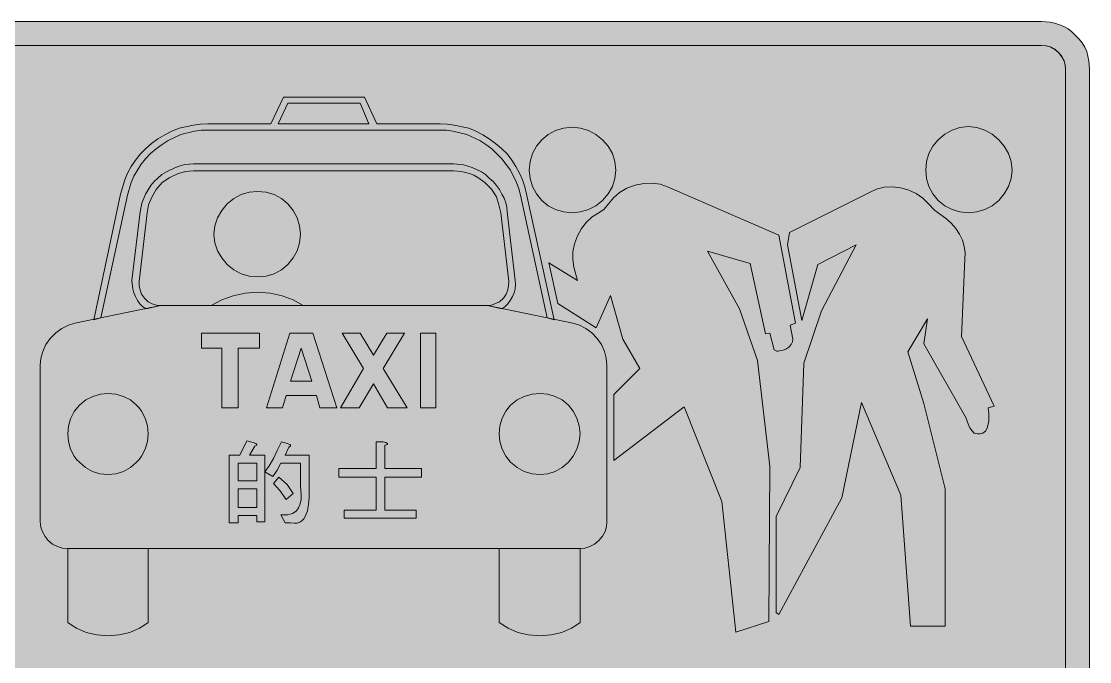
# Model space of a CAD drawing. Header units: metres. Extents: x 94 to 476, y 5 to 264.
# Drawn here: x 259.8 to 475.6, y 134.3 to 263.7 of the extents above; entities that cross this region are included whole.
import ezdxf

# ---------------------------------------------------------------- set-up
doc = ezdxf.new("R2010")
doc.units = ezdxf.units.M
for name, color, linetype, true_color in [('FILL_BLACK_000000', 7, 'Continuous', 0x000000), ('FILL_RED_FF0000', 7, 'Continuous', 0xff0000), ('FILL_WHITE_FFFFFF', 7, 'Continuous', 0xffffff)]:
    doc.layers.add(name, color=color, linetype=linetype, true_color=true_color)

msp = doc.modelspace()

# ---------------------------------------------------------------- hatches: boundary and pattern name
at = {"layer": 'FILL_BLACK_000000', "true_color": 0x000000}
h = msp.add_hatch(color=7, dxfattribs=at)
h.dxf.hatch_style = 1
h.paths.add_polyline_path([(468.56, 263.32), (469.5, 262.98), (470.41, 262.64), (471.25, 262.17), (472.03, 261.56), (472.74, 260.82), (473.49, 260.11), (474.11, 259.33), (474.64, 258.49), (475.08, 257.58), (475.48, 255.71), (475.62, 253.98), (475.62, 14.58), (475.48, 12.85), (475.08, 10.98), (474.64, 10.07), (474.11, 9.22), (473.49, 8.45), (472.74, 7.74), (472.03, 7), (471.25, 6.39), (470.41, 5.92), (469.5, 5.58), (468.56, 5.24), (467.63, 5.02), (465.9, 4.86), (103.92, 4.86), (102.19, 5.02), (101.26, 5.24), (100.32, 5.58), (99.41, 5.92), (98.56, 6.39), (97.79, 7), (97.08, 7.74), (96.33, 8.45), (95.71, 9.22), (95.18, 10.07), (94.74, 10.98), (94.33, 12.85), (94.2, 14.58), (94.2, 253.98), (94.33, 255.71), (94.74, 257.58), (95.18, 258.49), (95.71, 259.33), (96.33, 260.11), (97.08, 260.82), (97.79, 261.56), (98.56, 262.17), (99.41, 262.64), (100.32, 262.98), (101.26, 263.32), (102.19, 263.54), (103.92, 263.7), (465.9, 263.7), (467.63, 263.54), (468.56, 263.32)])
h.paths.add_polyline_path([(103.02, 258.73), (102.12, 258.48), (101.24, 258.07), (100.83, 257.77), (100.5, 257.4), (99.82, 256.59), (99.42, 255.78), (99.1, 254.81), (99.06, 253.98), (99.06, 14.58), (99.13, 13.74), (99.37, 12.87), (99.82, 12), (100.5, 11.16), (101.24, 10.48), (102.07, 10.03), (102.98, 9.79), (103.92, 9.72), (465.9, 9.72), (466.76, 9.79), (467.68, 10.03), (468.56, 10.48), (469.32, 11.16), (470, 12), (470.44, 12.87), (470.69, 13.74), (470.76, 14.58), (470.76, 253.98), (470.66, 254.96), (470.38, 255.88), (469.93, 256.7), (469.34, 257.42), (468.62, 258.01), (467.8, 258.46), (466.88, 258.74), (465.9, 258.84), (103.92, 258.84), (103.02, 258.73)], flags=16)
h = msp.add_hatch(color=7, dxfattribs=at)
h.dxf.hatch_style = 1
h.paths.add_polyline_path([(344.4, 243), (345.78, 242.94), (347.21, 242.75), (350.16, 242.1), (351.61, 241.5), (353, 240.77), (354.31, 239.95), (355.56, 239.04), (356.81, 238.03), (357.9, 236.9), (358.85, 235.67), (359.7, 234.36), (360.44, 233.01), (361.05, 231.64), (361.52, 230.23), (361.86, 228.78), (367.44, 203.4), (366, 203.76), (360.6, 228.6), (360.27, 229.84), (359.81, 231.12), (358.62, 233.64), (356.87, 235.93), (354.84, 237.96), (353.62, 238.84), (352.39, 239.6), (349.8, 240.84), (346.97, 241.49), (345.65, 241.68), (344.4, 241.74), (297.42, 241.74), (296.07, 241.68), (294.72, 241.49), (292.02, 240.84), (289.43, 239.6), (288.2, 238.84), (286.98, 237.96), (285.83, 236.98), (284.82, 235.93), (283.94, 234.82), (283.2, 233.64), (282.49, 232.4), (281.94, 231.12), (281.22, 228.6), (275.82, 203.76), (274.38, 203.4), (279.78, 228.78), (280.66, 231.64), (281.22, 233.01), (281.94, 234.36), (282.81, 235.67), (283.81, 236.9), (284.9, 238.03), (286.08, 239.04), (287.36, 239.95), (288.74, 240.77), (290.18, 241.5), (291.66, 242.1), (294.54, 242.75), (295.96, 242.94), (297.42, 243), (310.2, 243), (312.72, 248.4), (329.1, 248.4), (331.62, 243), (344.4, 243)])
h.paths.add_polyline_path([(313.62, 247.14), (311.64, 243), (330, 243), (328.2, 247.14), (313.62, 247.14)], flags=16)
h = msp.add_hatch(color=7, dxfattribs=at)
h.dxf.hatch_style = 1
h.paths.add_polyline_path([(362.57, 235.36), (363.05, 236.97), (363.84, 238.45), (364.92, 239.76), (366.23, 240.84), (367.71, 241.63), (369.32, 242.11), (371.04, 242.28), (372.76, 242.11), (374.37, 241.63), (375.85, 240.84), (377.16, 239.76), (378.34, 238.45), (379.19, 236.97), (379.69, 235.36), (379.86, 233.64), (379.69, 231.92), (379.19, 230.31), (378.34, 228.83), (377.16, 227.52), (375.85, 226.44), (374.37, 225.65), (372.76, 225.17), (371.04, 225), (369.32, 225.17), (367.71, 225.65), (366.23, 226.44), (364.92, 227.52), (363.84, 228.83), (363.05, 230.31), (362.57, 231.92), (362.4, 233.64), (362.57, 235.36)])
h = msp.add_hatch(color=7, dxfattribs=at)
h.dxf.hatch_style = 1
h.paths.add_polyline_path([(442.67, 235.36), (443.15, 236.97), (443.94, 238.45), (445.02, 239.76), (446.33, 240.87), (447.81, 241.72), (449.42, 242.27), (451.14, 242.46), (452.86, 242.27), (454.47, 241.72), (455.95, 240.87), (457.26, 239.76), (458.37, 238.45), (459.22, 236.97), (459.77, 235.36), (459.96, 233.64), (459.77, 231.92), (459.22, 230.31), (458.37, 228.83), (457.26, 227.52), (455.95, 226.44), (454.47, 225.65), (452.86, 225.17), (451.14, 225), (449.42, 225.17), (447.81, 225.65), (446.33, 226.44), (445.02, 227.52), (443.94, 228.83), (443.15, 230.31), (442.67, 231.92), (442.5, 233.64), (442.67, 235.36)])
h = msp.add_hatch(color=7, dxfattribs=at)
h.dxf.hatch_style = 1
h.paths.add_polyline_path([(292.92, 233.32), (291.32, 232.9), (289.76, 232.17), (288.24, 231.12), (287.03, 229.71), (286.1, 228.19), (285.48, 226.61), (285.18, 225), (283.56, 211.14), (283.58, 210.24), (283.74, 209.34), (284.05, 208.53), (284.64, 207.72), (285.37, 207.04), (286.19, 206.59), (287.04, 206.35), (287.88, 206.28), (285, 205.56), (284.33, 206.03), (283.72, 206.62), (283.2, 207.31), (282.84, 208.08), (282.5, 208.81), (282.28, 209.63), (282.12, 211.32), (283.74, 225.18), (284.1, 226.98), (284.82, 228.78), (285.94, 230.53), (286.59, 231.31), (287.34, 232.02), (288.18, 232.74), (289.07, 233.3), (290.94, 234.18), (291.88, 234.52), (292.81, 234.74), (294.54, 234.9), (347.1, 234.9), (349.08, 234.72), (350.88, 234.18), (352.73, 233.3), (353.56, 232.74), (354.3, 232.02), (355.07, 231.31), (355.76, 230.53), (356.35, 229.69), (356.82, 228.78), (357.29, 227.94), (357.63, 227.05), (357.83, 226.12), (357.9, 225.18), (359.52, 211.32), (359.59, 210.48), (359.52, 209.63), (359.32, 208.81), (358.98, 208.08), (358.54, 207.31), (358.03, 206.62), (357.46, 206.03), (356.82, 205.56), (353.94, 206.28), (354.75, 206.32), (355.56, 206.64), (356.37, 207.04), (357.18, 207.72), (357.73, 208.56), (358.06, 209.43), (358.22, 210.3), (358.26, 211.14), (356.64, 225), (356.26, 226.62), (355.74, 228.24), (354.77, 229.75), (353.4, 231.12), (352.01, 232.15), (351.22, 232.59), (350.34, 232.92), (348.72, 233.32), (347.1, 233.46), (294.54, 233.46), (292.92, 233.32)])
h = msp.add_hatch(color=7, dxfattribs=at)
h.dxf.hatch_style = 1
h.paths.add_polyline_path([(416.22, 202.68), (415.14, 202.32), (415.68, 199.44), (415.57, 198.9), (415.32, 198.36), (414.85, 197.84), (414.24, 197.46), (413.68, 197.21), (412.98, 197.1), (412.71, 197.03), (412.44, 197.05), (411.9, 197.28), (411, 200.7), (410.1, 200.52), (407.04, 214.74), (398.4, 217.26), (404.88, 205.56), (408.48, 195.12), (411, 173.7), (410.82, 142.38), (404.16, 140.22), (401.28, 166.68), (393.72, 185.76), (379.5, 174.96), (379.5, 188.28), (384.72, 193.5), (381.3, 199.44), (378.78, 208.26), (375.9, 201.78), (368.16, 206.64), (366.36, 214.92), (372.12, 211.32), (371.4, 214.02), (371.21, 215.54), (371.22, 217.1), (371.5, 218.7), (372.12, 220.32), (372.92, 221.84), (373.94, 223.13), (375.13, 224.19), (376.44, 225), (377.5, 225.76), (378.42, 226.8), (379.39, 228), (380.65, 229.09), (382.14, 229.99), (383.82, 230.58), (385.57, 230.95), (387.26, 231.01), (388.86, 230.76), (390.3, 230.22), (412.8, 220.5), (416.22, 202.68)])
h = msp.add_hatch(color=7, dxfattribs=at)
h.dxf.hatch_style = 1
h.paths.add_polyline_path([(298.87, 222.4), (299.42, 224.01), (300.27, 225.49), (301.38, 226.8), (302.69, 227.88), (304.17, 228.67), (305.78, 229.15), (307.5, 229.32), (309.22, 229.15), (310.83, 228.67), (312.31, 227.88), (313.62, 226.8), (314.7, 225.49), (315.49, 224.01), (315.97, 222.4), (316.14, 220.68), (315.97, 218.96), (315.49, 217.35), (314.7, 215.87), (313.62, 214.56), (312.31, 213.48), (310.83, 212.69), (309.22, 212.21), (307.5, 212.04), (305.78, 212.21), (304.17, 212.69), (302.69, 213.48), (301.38, 214.56), (300.27, 215.87), (299.42, 217.35), (298.87, 218.96), (298.68, 220.68), (298.87, 222.4)])
h = msp.add_hatch(color=7, dxfattribs=at)
h.dxf.hatch_style = 1
h.paths.add_polyline_path([(444.25, 225.56), (445.74, 224.46), (446.78, 223.72), (447.74, 222.84), (448.6, 221.83), (449.34, 220.68), (449.91, 219.44), (450.29, 218.16), (450.45, 216.88), (450.42, 215.64), (449.7, 199.98), (456.36, 185.94), (455.1, 185.58), (455.28, 184.5), (455.28, 182.88), (454.92, 181.44), (454.56, 180.87), (454.07, 180.49), (453.5, 180.33), (452.94, 180.36), (452.27, 180.49), (451.86, 180.9), (451.43, 181.53), (451.14, 182.16), (450.6, 183.6), (442.14, 198.54), (442.86, 203.58), (438.9, 196.92), (442.14, 186.48), (446.46, 169.2), (446.46, 141.48), (439.44, 141.48), (437.46, 167.94), (429.54, 186.66), (425.58, 167.4), (412.8, 143.82), (412.26, 144.18), (412.26, 163.62), (417.12, 173.52), (417.84, 194.58), (421.44, 205.2), (428.46, 218.52), (420.72, 214.56), (417.48, 203.22), (414.6, 218.52), (414.96, 221.04), (431.16, 229.14), (432.57, 229.81), (434.11, 230.2), (435.74, 230.28), (437.46, 230.04), (439.12, 229.61), (440.59, 228.89), (441.89, 227.94), (443.04, 226.8), (444.25, 225.56)])
h = msp.add_hatch(color=7, dxfattribs=at)
h.dxf.hatch_style = 1
h.paths.add_polyline_path([(300.26, 207.39), (302.55, 208.24), (304.97, 208.79), (307.5, 208.98), (310.02, 208.79), (312.43, 208.24), (314.66, 207.39), (316.68, 206.28), (298.14, 206.28), (300.26, 207.39)])
h = msp.add_hatch(color=7, dxfattribs=at)
h.dxf.hatch_style = 1
h.paths.add_polyline_path([(285.36, 157.14), (285.36, 142.2), (284.52, 141.57), (283.61, 141.02), (281.65, 140.17), (279.51, 139.67), (277.26, 139.5), (275.01, 139.67), (272.87, 140.17), (270.91, 141.02), (270, 141.57), (269.16, 142.2), (269.16, 157.14), (285.36, 157.14)])
h = msp.add_hatch(color=7, dxfattribs=at)
h.dxf.hatch_style = 1
h.paths.add_polyline_path([(356.28, 157.14), (372.66, 157.14), (372.66, 142.2), (371.82, 141.57), (370.91, 141.02), (368.95, 140.17), (366.81, 139.67), (364.56, 139.5), (362.23, 139.67), (360.08, 140.17), (358.11, 141.02), (356.28, 142.2), (356.28, 157.14)])
at = {"layer": 'FILL_RED_FF0000', "true_color": 0xff0000}
h = msp.add_hatch(color=7, dxfattribs=at)
h.dxf.hatch_style = 1
h.paths.add_polyline_path([(266.07, 158.05), (265.2, 158.76), (264.57, 159.6), (264.05, 160.51), (263.71, 161.49), (263.58, 162.54), (263.58, 194.22), (263.71, 195.6), (264.1, 196.99), (264.72, 198.35), (265.56, 199.62), (266.7, 200.73), (267.94, 201.62), (269.26, 202.28), (270.6, 202.68), (287.88, 206.28), (353.94, 206.28), (371.22, 202.68), (372.56, 202.28), (373.85, 201.62), (375.04, 200.73), (376.08, 199.62), (377, 198.35), (377.61, 196.99), (377.95, 195.6), (378.06, 194.22), (378.06, 162.54), (377.98, 161.57), (377.72, 160.58), (377.22, 159.63), (376.44, 158.76), (375.57, 158.05), (374.62, 157.54), (373.63, 157.24), (372.66, 157.14), (269.16, 157.14), (268.09, 157.24), (267.04, 157.54), (266.07, 158.05)])
h.paths.add_polyline_path([(284.07, 184.92), (283.59, 185.55), (283.02, 186.12), (282.45, 186.69), (281.82, 187.17), (280.41, 187.9), (278.87, 188.32), (277.26, 188.46), (275.75, 188.32), (274.24, 187.9), (272.8, 187.17), (271.5, 186.12), (270.45, 184.81), (269.72, 183.37), (269.3, 181.87), (269.16, 180.36), (269.3, 178.75), (269.72, 177.21), (270.45, 175.8), (270.93, 175.17), (271.5, 174.6), (272.7, 173.52), (274.11, 172.73), (275.65, 172.25), (277.26, 172.08), (278.87, 172.25), (280.41, 172.73), (281.82, 173.52), (283.02, 174.6), (283.59, 175.17), (284.07, 175.8), (284.8, 177.21), (285.22, 178.75), (285.36, 180.36), (285.22, 181.97), (284.8, 183.51), (284.07, 184.92)], flags=16)
h.paths.add_polyline_path([(356.91, 177.21), (357.65, 175.8), (358.62, 174.6), (359.93, 173.52), (361.39, 172.73), (362.95, 172.25), (364.56, 172.08), (366.14, 172.25), (367.64, 172.73), (369.04, 173.52), (370.32, 174.6), (371.29, 175.8), (372.03, 177.21), (372.5, 178.75), (372.66, 180.36), (372.5, 181.97), (372.03, 183.51), (371.29, 184.92), (370.32, 186.12), (369.04, 187.17), (367.64, 187.9), (366.14, 188.32), (364.56, 188.46), (362.95, 188.32), (361.39, 187.9), (359.93, 187.17), (358.62, 186.12), (357.65, 184.92), (356.91, 183.51), (356.44, 181.97), (356.28, 180.36), (356.44, 178.75), (356.91, 177.21)], flags=16)
at = {"layer": 'FILL_WHITE_FFFFFF', "true_color": 0xffffff}
h = msp.add_hatch(color=7, dxfattribs=at)
h.dxf.hatch_style = 1
h.paths.add_polyline_path([(465.9, 258.84), (466.76, 258.77), (467.68, 258.52), (468.56, 258.08), (469.32, 257.4), (470, 256.56), (470.45, 255.69), (470.69, 254.82), (470.76, 253.98), (470.76, 14.58), (470.72, 13.75), (470.4, 12.78), (470, 11.97), (469.32, 11.16), (468.51, 10.48), (467.7, 10.08), (466.73, 9.83), (465.9, 9.72), (103.92, 9.72), (102.98, 9.79), (102.08, 10.03), (101.24, 10.48), (100.5, 11.16), (99.82, 12), (99.38, 12.87), (99.13, 13.74), (99.06, 14.58), (99.06, 253.98), (99.16, 254.96), (99.44, 255.88), (99.89, 256.7), (100.48, 257.42), (101.2, 258.01), (102.02, 258.46), (102.94, 258.74), (103.92, 258.84), (465.9, 258.84)])
h = msp.add_hatch(color=7, dxfattribs=at)
h.dxf.hatch_style = 1
h.paths.add_polyline_path([(303.54, 185.58), (300.3, 185.58), (300.3, 197.64), (296.16, 197.64), (296.16, 200.7), (307.86, 200.7), (307.86, 197.64), (303.54, 197.64), (303.54, 185.58)])
h = msp.add_hatch(color=7, dxfattribs=at)
h.dxf.hatch_style = 1
h.paths.add_polyline_path([(319.38, 188.1), (313.26, 188.1), (312.54, 185.58), (309.3, 185.58), (313.98, 200.7), (318.66, 200.7), (323.52, 185.58), (320.1, 185.58), (319.38, 188.1)])
h.paths.add_polyline_path([(314.16, 190.98), (318.48, 190.98), (316.32, 197.64), (314.16, 190.98)], flags=16)
h = msp.add_hatch(color=7, dxfattribs=at)
h.dxf.hatch_style = 1
h.paths.add_polyline_path([(328.2, 200.7), (330.9, 196.2), (333.6, 200.7), (337.2, 200.7), (332.88, 193.5), (337.74, 185.58), (333.78, 185.58), (330.9, 190.44), (328.02, 185.58), (324.24, 185.58), (328.92, 193.5), (324.6, 200.7), (328.2, 200.7)])
h = msp.add_hatch(color=7, dxfattribs=at)
h.dxf.hatch_style = 1
h.paths.add_polyline_path([(343.5, 200.7), (343.5, 185.58), (340.44, 185.58), (340.44, 200.7), (343.5, 200.7)])
h = msp.add_hatch(color=7, dxfattribs=at)
h.dxf.hatch_style = 1
h.paths.add_polyline_path([(307.32, 178.2), (307.32, 178.02), (306.96, 177.84), (305.88, 176.04), (308.94, 176.04), (308.94, 162.54), (307.32, 162.54), (307.32, 163.8), (303.54, 163.8), (303.54, 162.36), (301.74, 162.36), (301.74, 176.04), (303.9, 176.04), (305.34, 178.92), (306.6, 178.56), (307.14, 178.38), (307.32, 178.2)])
h.paths.add_polyline_path([(303.54, 174.42), (303.54, 170.82), (307.32, 170.82), (307.32, 174.42), (303.54, 174.42)], flags=16)
h.paths.add_polyline_path([(307.32, 169.2), (303.54, 169.2), (303.54, 165.42), (307.32, 165.42), (307.32, 169.2)], flags=16)
h = msp.add_hatch(color=7, dxfattribs=at)
h.dxf.hatch_style = 1
h.paths.add_polyline_path([(313.98, 178.2), (314.16, 178.02), (314.16, 177.84), (313.8, 177.66), (313.08, 176.04), (317.94, 176.04), (317.94, 169.74), (317.89, 167.42), (317.79, 166.08), (317.55, 164.77), (317.13, 163.63), (316.83, 163.15), (316.46, 162.76), (316.02, 162.47), (315.49, 162.3), (314.87, 162.26), (314.16, 162.36), (313.08, 162.36), (312.18, 163.98), (313.62, 163.98), (314.56, 164.22), (315.28, 164.7), (315.78, 165.36), (316.11, 166.16), (316.28, 167.05), (316.33, 167.98), (316.14, 169.74), (316.14, 174.42), (312.18, 174.42), (311.46, 172.98), (310.56, 171.72), (308.94, 172.62), (309.84, 173.88), (310.74, 175.32), (311.46, 176.94), (312.36, 178.74), (313.44, 178.38), (313.98, 178.2)])
h = msp.add_hatch(color=7, dxfattribs=at)
h.dxf.hatch_style = 1
h.paths.add_polyline_path([(333.42, 178.56), (333.78, 178.38), (333.78, 178.2), (333.24, 178.02), (333.24, 173.34), (340.62, 173.34), (340.62, 171.54), (333.24, 171.54), (333.24, 164.88), (339.54, 164.88), (339.54, 163.26), (324.96, 163.26), (324.96, 164.88), (331.44, 164.88), (331.44, 171.54), (323.88, 171.54), (323.88, 173.34), (331.44, 173.34), (331.44, 178.74), (332.88, 178.74), (333.42, 178.56)])
h = msp.add_hatch(color=7, dxfattribs=at)
h.dxf.hatch_style = 1
h.paths.add_polyline_path([(313.44, 170.1), (314.7, 168.3), (313.26, 167.04), (312, 168.84), (310.74, 170.28), (311.82, 171.54), (313.44, 170.1)])

# ---------------------------------------------------------------- linework, layer by layer
at = {"layer": 'FILL_BLACK_000000', "lineweight": 0, "true_color": 0x000000}
for points in [[(103.92, 263.7), (465.9, 263.7), (467.63, 263.54), (468.56, 263.32), (469.5, 262.98), (470.41, 262.64), (471.25, 262.17), (472.03, 261.56), (472.74, 260.82), (473.49, 260.11), (474.11, 259.33), (474.64, 258.49), (475.08, 257.58), (475.48, 255.71), (475.62, 253.98), (475.62, 14.58)], [(103.92, 9.72), (465.9, 9.72), (466.76, 9.79), (467.68, 10.03), (468.56, 10.48), (469.32, 11.16), (470, 12), (470.44, 12.87), (470.69, 13.74), (470.76, 14.58), (470.76, 253.98), (470.66, 254.96), (470.38, 255.88), (469.93, 256.7), (469.34, 257.42), (468.62, 258.01), (467.8, 258.46), (466.88, 258.74), (465.9, 258.84), (103.92, 258.84)]]:
    msp.add_lwpolyline(points, dxfattribs=at)
for points in [[(344.4, 243), (345.78, 242.94), (347.21, 242.75), (350.16, 242.1), (351.61, 241.5), (353, 240.77), (354.31, 239.95), (355.56, 239.04), (356.81, 238.03), (357.9, 236.9), (358.85, 235.67), (359.7, 234.36), (360.44, 233.01), (361.05, 231.64), (361.52, 230.23), (361.86, 228.78), (367.44, 203.4), (366, 203.76), (360.6, 228.6), (360.27, 229.84), (359.81, 231.12), (358.62, 233.64), (356.87, 235.93), (354.84, 237.96), (353.62, 238.84), (352.39, 239.6), (349.8, 240.84), (346.97, 241.49), (345.65, 241.68), (344.4, 241.74), (297.42, 241.74), (296.07, 241.68), (294.72, 241.49), (292.02, 240.84), (289.43, 239.6), (288.2, 238.84), (286.98, 237.96), (285.83, 236.98), (284.82, 235.93), (283.94, 234.82), (283.2, 233.64), (282.49, 232.4), (281.94, 231.12), (281.22, 228.6), (275.82, 203.76), (274.38, 203.4), (279.78, 228.78), (280.66, 231.64), (281.22, 233.01), (281.94, 234.36), (282.81, 235.67), (283.81, 236.9), (284.9, 238.03), (286.08, 239.04), (287.36, 239.95), (288.74, 240.77), (290.18, 241.5), (291.66, 242.1), (294.54, 242.75), (295.96, 242.94), (297.42, 243), (310.2, 243), (312.72, 248.4), (329.1, 248.4), (331.62, 243)], [(313.62, 247.14), (311.64, 243), (330, 243), (328.2, 247.14)], [(362.57, 235.36), (363.05, 236.97), (363.84, 238.45), (364.92, 239.76), (366.23, 240.84), (367.71, 241.63), (369.32, 242.11), (371.04, 242.28), (372.76, 242.11), (374.37, 241.63), (375.85, 240.84), (377.16, 239.76), (378.34, 238.45), (379.19, 236.97), (379.69, 235.36), (379.86, 233.64), (379.69, 231.92), (379.19, 230.31), (378.34, 228.83), (377.16, 227.52), (375.85, 226.44), (374.37, 225.65), (372.76, 225.17), (371.04, 225), (369.32, 225.17), (367.71, 225.65), (366.23, 226.44), (364.92, 227.52), (363.84, 228.83), (363.05, 230.31), (362.57, 231.92), (362.4, 233.64)], [(442.67, 235.36), (443.15, 236.97), (443.94, 238.45), (445.02, 239.76), (446.33, 240.87), (447.81, 241.72), (449.42, 242.27), (451.14, 242.46), (452.86, 242.27), (454.47, 241.72), (455.95, 240.87), (457.26, 239.76), (458.37, 238.45), (459.22, 236.97), (459.77, 235.36), (459.96, 233.64), (459.77, 231.92), (459.22, 230.31), (458.37, 228.83), (457.26, 227.52), (455.95, 226.44), (454.47, 225.65), (452.86, 225.17), (451.14, 225), (449.42, 225.17), (447.81, 225.65), (446.33, 226.44), (445.02, 227.52), (443.94, 228.83), (443.15, 230.31), (442.67, 231.92), (442.5, 233.64)], [(292.92, 233.32), (291.32, 232.9), (289.76, 232.17), (288.24, 231.12), (287.03, 229.71), (286.1, 228.19), (285.48, 226.61), (285.18, 225), (283.56, 211.14), (283.58, 210.24), (283.74, 209.34), (284.05, 208.53), (284.64, 207.72), (285.37, 207.04), (286.19, 206.59), (287.04, 206.35), (287.88, 206.28), (285, 205.56), (284.33, 206.03), (283.72, 206.62), (283.2, 207.31), (282.84, 208.08), (282.5, 208.81), (282.28, 209.63), (282.12, 211.32), (283.74, 225.18), (284.1, 226.98), (284.82, 228.78), (285.94, 230.53), (286.59, 231.31), (287.34, 232.02), (288.18, 232.74), (289.07, 233.3), (290.94, 234.18), (291.88, 234.52), (292.81, 234.74), (294.54, 234.9), (347.1, 234.9), (349.08, 234.72), (350.88, 234.18), (352.73, 233.3), (353.56, 232.74), (354.3, 232.02), (355.07, 231.31), (355.76, 230.53), (356.35, 229.69), (356.82, 228.78), (357.29, 227.94), (357.63, 227.05), (357.83, 226.12), (357.9, 225.18), (359.52, 211.32), (359.59, 210.48), (359.52, 209.63), (359.32, 208.81), (358.98, 208.08), (358.54, 207.31), (358.03, 206.62), (357.46, 206.03), (356.82, 205.56), (353.94, 206.28), (354.75, 206.32), (355.56, 206.64), (356.37, 207.04), (357.18, 207.72), (357.73, 208.56), (358.06, 209.43), (358.22, 210.3), (358.26, 211.14), (356.64, 225), (356.26, 226.62), (355.74, 228.24), (354.77, 229.75), (353.4, 231.12), (352.01, 232.15), (351.22, 232.59), (350.34, 232.92), (348.72, 233.32), (347.1, 233.46), (294.54, 233.46)], [(416.22, 202.68), (415.14, 202.32), (415.68, 199.44), (415.57, 198.9), (415.32, 198.36), (414.85, 197.84), (414.24, 197.46), (413.68, 197.21), (412.98, 197.1), (412.71, 197.03), (412.44, 197.05), (411.9, 197.28), (411, 200.7), (410.1, 200.52), (407.04, 214.74), (398.4, 217.26), (404.88, 205.56), (408.48, 195.12), (411, 173.7), (410.82, 142.38), (404.16, 140.22), (401.28, 166.68), (393.72, 185.76), (379.5, 174.96), (379.5, 188.28), (384.72, 193.5), (381.3, 199.44), (378.78, 208.26), (375.9, 201.78), (368.16, 206.64), (366.36, 214.92), (372.12, 211.32), (371.4, 214.02), (371.21, 215.54), (371.22, 217.1), (371.5, 218.7), (372.12, 220.32), (372.92, 221.84), (373.94, 223.13), (375.13, 224.19), (376.44, 225), (377.5, 225.76), (378.42, 226.8), (379.39, 228), (380.65, 229.09), (382.14, 229.99), (383.82, 230.58), (385.57, 230.95), (387.26, 231.01), (388.86, 230.76), (390.3, 230.22), (412.8, 220.5)], [(298.87, 222.4), (299.42, 224.01), (300.27, 225.49), (301.38, 226.8), (302.69, 227.88), (304.17, 228.67), (305.78, 229.15), (307.5, 229.32), (309.22, 229.15), (310.83, 228.67), (312.31, 227.88), (313.62, 226.8), (314.7, 225.49), (315.49, 224.01), (315.97, 222.4), (316.14, 220.68), (315.97, 218.96), (315.49, 217.35), (314.7, 215.87), (313.62, 214.56), (312.31, 213.48), (310.83, 212.69), (309.22, 212.21), (307.5, 212.04), (305.78, 212.21), (304.17, 212.69), (302.69, 213.48), (301.38, 214.56), (300.27, 215.87), (299.42, 217.35), (298.87, 218.96), (298.68, 220.68)], [(444.25, 225.56), (445.74, 224.46), (446.78, 223.72), (447.74, 222.84), (448.6, 221.83), (449.34, 220.68), (449.91, 219.44), (450.29, 218.16), (450.45, 216.88), (450.42, 215.64), (449.7, 199.98), (456.36, 185.94), (455.1, 185.58), (455.28, 184.5), (455.28, 182.88), (454.92, 181.44), (454.56, 180.87), (454.07, 180.49), (453.5, 180.33), (452.94, 180.36), (452.27, 180.49), (451.86, 180.9), (451.43, 181.53), (451.14, 182.16), (450.6, 183.6), (442.14, 198.54), (442.86, 203.58), (438.9, 196.92), (442.14, 186.48), (446.46, 169.2), (446.46, 141.48), (439.44, 141.48), (437.46, 167.94), (429.54, 186.66), (425.58, 167.4), (412.8, 143.82), (412.26, 144.18), (412.26, 163.62), (417.12, 173.52), (417.84, 194.58), (421.44, 205.2), (428.46, 218.52), (420.72, 214.56), (417.48, 203.22), (414.6, 218.52), (414.96, 221.04), (431.16, 229.14), (432.57, 229.81), (434.11, 230.2), (435.74, 230.28), (437.46, 230.04), (439.12, 229.61), (440.59, 228.89), (441.89, 227.94), (443.04, 226.8)], [(300.26, 207.39), (302.55, 208.24), (304.97, 208.79), (307.5, 208.98), (310.02, 208.79), (312.43, 208.24), (314.66, 207.39), (316.68, 206.28), (298.14, 206.28)], [(285.36, 157.14), (285.36, 142.2), (284.52, 141.57), (283.61, 141.02), (281.65, 140.17), (279.51, 139.67), (277.26, 139.5), (275.01, 139.67), (272.87, 140.17), (270.91, 141.02), (270, 141.57), (269.16, 142.2), (269.16, 157.14)], [(356.28, 157.14), (372.66, 157.14), (372.66, 142.2), (371.82, 141.57), (370.91, 141.02), (368.95, 140.17), (366.81, 139.67), (364.56, 139.5), (362.23, 139.67), (360.08, 140.17), (358.11, 141.02), (356.28, 142.2)]]:
    msp.add_lwpolyline(points, close=True, dxfattribs=at)
at = {"layer": 'FILL_RED_FF0000', "lineweight": 0, "true_color": 0xff0000}
for points in [[(266.07, 158.05), (265.2, 158.76), (264.57, 159.6), (264.05, 160.51), (263.71, 161.49), (263.58, 162.54), (263.58, 194.22), (263.71, 195.6), (264.1, 196.99), (264.72, 198.35), (265.56, 199.62), (266.7, 200.73), (267.94, 201.62), (269.26, 202.28), (270.6, 202.68), (287.88, 206.28), (353.94, 206.28), (371.22, 202.68), (372.56, 202.28), (373.85, 201.62), (375.04, 200.73), (376.08, 199.62), (377, 198.35), (377.61, 196.99), (377.95, 195.6), (378.06, 194.22), (378.06, 162.54), (377.98, 161.57), (377.72, 160.58), (377.22, 159.63), (376.44, 158.76), (375.57, 158.05), (374.62, 157.54), (373.63, 157.24), (372.66, 157.14), (269.16, 157.14), (268.09, 157.24), (267.04, 157.54)], [(284.07, 184.92), (283.59, 185.55), (283.02, 186.12), (282.45, 186.69), (281.82, 187.17), (280.41, 187.9), (278.87, 188.32), (277.26, 188.46), (275.75, 188.32), (274.24, 187.9), (272.8, 187.17), (271.5, 186.12), (270.45, 184.81), (269.72, 183.37), (269.3, 181.87), (269.16, 180.36), (269.3, 178.75), (269.72, 177.21), (270.45, 175.8), (270.93, 175.17), (271.5, 174.6), (272.7, 173.52), (274.11, 172.73), (275.65, 172.25), (277.26, 172.08), (278.87, 172.25), (280.41, 172.73), (281.82, 173.52), (283.02, 174.6), (283.59, 175.17), (284.07, 175.8), (284.8, 177.21), (285.22, 178.75), (285.36, 180.36), (285.22, 181.97), (284.8, 183.51)], [(356.91, 177.21), (357.65, 175.8), (358.62, 174.6), (359.93, 173.52), (361.39, 172.73), (362.95, 172.25), (364.56, 172.08), (366.14, 172.25), (367.64, 172.73), (369.04, 173.52), (370.32, 174.6), (371.29, 175.8), (372.03, 177.21), (372.5, 178.75), (372.66, 180.36), (372.5, 181.97), (372.03, 183.51), (371.29, 184.92), (370.32, 186.12), (369.04, 187.17), (367.64, 187.9), (366.14, 188.32), (364.56, 188.46), (362.95, 188.32), (361.39, 187.9), (359.93, 187.17), (358.62, 186.12), (357.65, 184.92), (356.91, 183.51), (356.44, 181.97), (356.28, 180.36), (356.44, 178.75)]]:
    msp.add_lwpolyline(points, close=True, dxfattribs=at)
at = {"layer": 'FILL_WHITE_FFFFFF', "lineweight": 0, "true_color": 0xffffff}
msp.add_lwpolyline([(103.92, 258.84), (465.9, 258.84), (466.76, 258.77), (467.68, 258.52), (468.56, 258.08), (469.32, 257.4), (470, 256.56), (470.45, 255.69), (470.69, 254.82), (470.76, 253.98), (470.76, 14.58), (470.72, 13.75), (470.4, 12.78), (470, 11.97), (469.32, 11.16), (468.51, 10.48), (467.7, 10.08), (466.73, 9.83), (465.9, 9.72), (103.92, 9.72)], dxfattribs=at)
for points in [[(303.54, 185.58), (300.3, 185.58), (300.3, 197.64), (296.16, 197.64), (296.16, 200.7), (307.86, 200.7), (307.86, 197.64), (303.54, 197.64)], [(319.38, 188.1), (313.26, 188.1), (312.54, 185.58), (309.3, 185.58), (313.98, 200.7), (318.66, 200.7), (323.52, 185.58), (320.1, 185.58)], [(328.2, 200.7), (330.9, 196.2), (333.6, 200.7), (337.2, 200.7), (332.88, 193.5), (337.74, 185.58), (333.78, 185.58), (330.9, 190.44), (328.02, 185.58), (324.24, 185.58), (328.92, 193.5), (324.6, 200.7)], [(343.5, 200.7), (343.5, 185.58), (340.44, 185.58), (340.44, 200.7)], [(314.16, 190.98), (318.48, 190.98), (316.32, 197.64)], [(307.32, 178.2), (307.32, 178.02), (306.96, 177.84), (305.88, 176.04), (308.94, 176.04), (308.94, 162.54), (307.32, 162.54), (307.32, 163.8), (303.54, 163.8), (303.54, 162.36), (301.74, 162.36), (301.74, 176.04), (303.9, 176.04), (305.34, 178.92), (306.6, 178.56), (307.14, 178.38)], [(313.98, 178.2), (314.16, 178.02), (314.16, 177.84), (313.8, 177.66), (313.08, 176.04), (317.94, 176.04), (317.94, 169.74), (317.89, 167.42), (317.79, 166.08), (317.55, 164.77), (317.13, 163.63), (316.83, 163.15), (316.46, 162.76), (316.02, 162.47), (315.49, 162.3), (314.87, 162.26), (314.16, 162.36), (313.08, 162.36), (312.18, 163.98), (313.62, 163.98), (314.56, 164.22), (315.28, 164.7), (315.78, 165.36), (316.11, 166.16), (316.28, 167.05), (316.33, 167.98), (316.14, 169.74), (316.14, 174.42), (312.18, 174.42), (311.46, 172.98), (310.56, 171.72), (308.94, 172.62), (309.84, 173.88), (310.74, 175.32), (311.46, 176.94), (312.36, 178.74), (313.44, 178.38)], [(333.42, 178.56), (333.78, 178.38), (333.78, 178.2), (333.24, 178.02), (333.24, 173.34), (340.62, 173.34), (340.62, 171.54), (333.24, 171.54), (333.24, 164.88), (339.54, 164.88), (339.54, 163.26), (324.96, 163.26), (324.96, 164.88), (331.44, 164.88), (331.44, 171.54), (323.88, 171.54), (323.88, 173.34), (331.44, 173.34), (331.44, 178.74), (332.88, 178.74)], [(303.54, 174.42), (303.54, 170.82), (307.32, 170.82), (307.32, 174.42)], [(313.44, 170.1), (314.7, 168.3), (313.26, 167.04), (312, 168.84), (310.74, 170.28), (311.82, 171.54)], [(307.32, 169.2), (303.54, 169.2), (303.54, 165.42), (307.32, 165.42)]]:
    msp.add_lwpolyline(points, close=True, dxfattribs=at)

doc.saveas('drawing.dxf')
